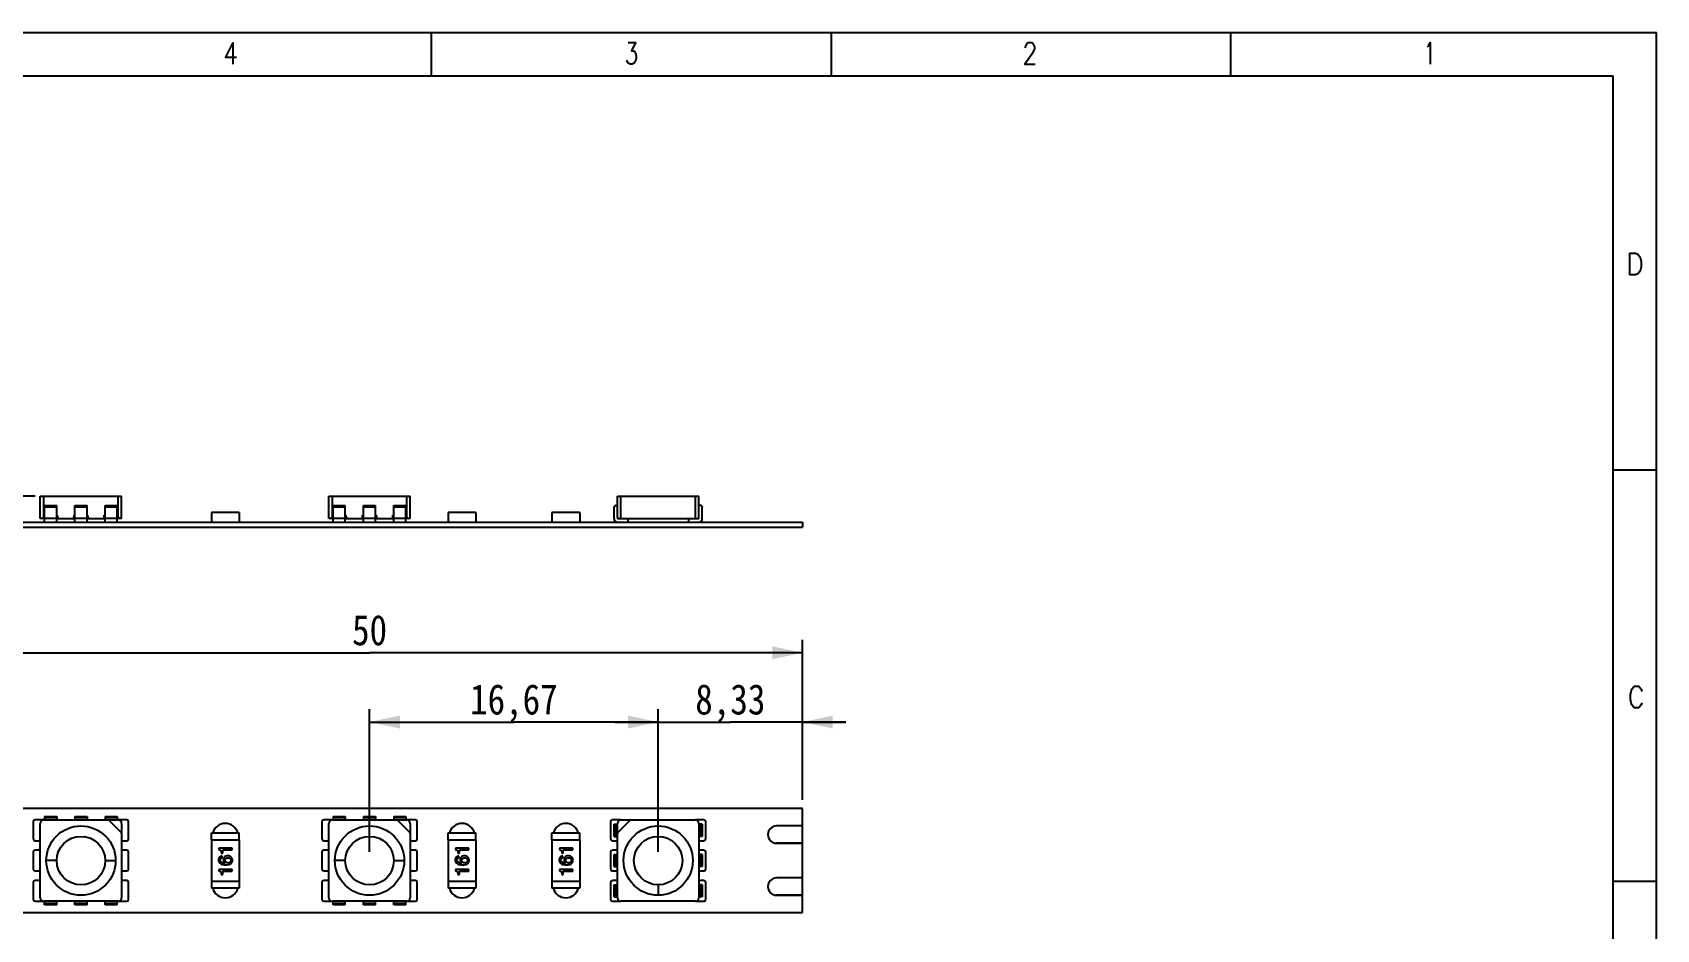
# Model space of a CAD drawing. Extents: x 4 to 145, y 3 to 102.
# Drawn here: x 51.2 to 145, y 49.7 to 101.5 of the extents above; entities that cross this region are included whole.
import ezdxf
from ezdxf.enums import TextEntityAlignment as Align

# ---------------------------------------------------------------- set-up
doc = ezdxf.new("R2010")
doc.units = 0
doc.header["$LTSCALE"] = 8.1675
doc.layers.get('0').update_dxf_attribs({"linetype": 'CONTINUOUS'})
for name, color, linetype in [('LED_CHIP_5050_BASE2', 7, 'CONTINUOUS'), ('LED_CHIP_5050_ELETRODE2', 7, 'CONTINUOUS'), ('LED_CHIP_5050_SLICONE2', 7, 'CONTINUOUS'), ('LS-12V-60-W6-5050S4', 7, 'CONTINUOUS'), ('LS-12V-60-W6-5050S9', 7, 'CONTINUOUS'), ('LS-12V-60-W6-5050S_PADS2', 7, 'CONTINUOUS'), ('LS-12V-60-W6-5050S_PLATE2', 7, 'CONTINUOUS'), ('RES_1206_012', 7, 'CONTINUOUS'), ('RES_1206_032', 7, 'CONTINUOUS')]:
    doc.layers.add(name, color=color, linetype=linetype)
doc.styles.get("Standard").update_dxf_attribs({"font": 'SIMHEI.SHX', "width": 0.85})
doc.styles.add('TEXTSTYLE_2', font='TXT.TTF')
doc.dimstyles.get("Standard").update_dxf_attribs({"dimtxt": 2.5, "dimasz": 2.5, "dimexe": 1.25, "dimexo": 0.625, "dimtad": 1, "dimcen": 2.5, "dimazin": 3, "dimtfac": 1, "dimtmove": 0, "dimatfit": 3})

# ---------------------------------------------------------------- blocks, each defined once
blk = doc.blocks.new('_FILLED')
at = {"color": 0, "linetype": 'BYBLOCK'}
blk.add_solid([(0, 0), (-1, 0.214), (-1, -0.214)], dxfattribs=at)
blk = doc.blocks.new('*D1')
at = {"layer": 'LS-12V-60-W6-5050S4', "color": 3}
for p, q in [((45.682, 57.182), (45.682, 66.432)), ((45.682, 65.682), (70.682, 65.682)), ((95.682, 65.682), (70.682, 65.682)), ((95.682, 57.182), (95.682, 66.432))]:
    blk.add_line(p, q, dxfattribs=at)
at = {"layer": 'LS-12V-60-W6-5050S4', "color": 3, "xscale": 1.75, "yscale": 1.75, "zscale": 1.75, "rotation": 180}
blk.add_blockref('_FILLED', (45.682, 65.682), dxfattribs=at)
at = {"layer": 'LS-12V-60-W6-5050S4', "color": 3, "xscale": 1.75, "yscale": 1.75, "zscale": 1.75}
blk.add_blockref('_FILLED', (95.682, 65.682), dxfattribs=at)
at = {"layer": 'LS-12V-60-W6-5050S4', "color": 3, "width": 0.85}
blk.add_text('50', height=1.75, dxfattribs=at).set_placement((70.682, 66.119), align=Align.CENTER)
blk = doc.blocks.new('*D2')
at = {"layer": 'LS-12V-60-W6-5050S4', "color": 3}
for p, q in [((40.682, 74.73), (40.682, 83.655)), ((40.682, 83.655), (40.682, 73.83)), ((51.365, 74.73), (39.932, 74.73)), ((40.682, 70.43), (40.682, 73.83)), ((45.182, 72.93), (39.932, 72.93)), ((40.682, 72.93), (40.682, 70.43))]:
    blk.add_line(p, q, dxfattribs=at)
at = {"layer": 'LS-12V-60-W6-5050S4', "color": 3, "xscale": 1.75, "yscale": 1.75, "zscale": 1.75}
for p, rotation in [((40.682, 74.73), 270), ((40.682, 72.93), 90)]:
    blk.add_blockref('_FILLED', p, dxfattribs=dict(at, rotation=rotation))
at = {"layer": 'LS-12V-60-W6-5050S4', "color": 3, "width": 0.85}
blk.add_text('1,8', height=1.75, rotation=90, dxfattribs=at).set_placement((40.244, 79.193))
blk = doc.blocks.new('*D3')
at = {"layer": 'LS-12V-60-W6-5050S4', "color": 3}
for p, q in [((87.348, 54.182), (87.348, 62.432)), ((95.682, 57.182), (95.682, 62.432)), ((87.348, 61.682), (84.848, 61.682)), ((84.848, 61.682), (91.515, 61.682)), ((98.182, 61.682), (91.515, 61.682)), ((95.682, 61.682), (98.182, 61.682))]:
    blk.add_line(p, q, dxfattribs=at)
at = {"layer": 'LS-12V-60-W6-5050S4', "color": 3, "xscale": 1.75, "yscale": 1.75, "zscale": 1.75}
blk.add_blockref('_FILLED', (87.348, 61.682), dxfattribs=at)
at = {"layer": 'LS-12V-60-W6-5050S4', "color": 3, "xscale": 1.75, "yscale": 1.75, "zscale": 1.75, "rotation": 180}
blk.add_blockref('_FILLED', (95.682, 61.682), dxfattribs=at)
at = {"layer": 'LS-12V-60-W6-5050S4', "color": 3, "width": 0.85}
blk.add_text('8,33', height=1.75, dxfattribs=at).set_placement((91.515, 62.119), align=Align.CENTER)
blk = doc.blocks.new('*D4')
at = {"layer": 'LS-12V-60-W6-5050S4', "color": 3}
for p, q in [((70.682, 54.182), (70.682, 62.432)), ((87.348, 54.182), (87.348, 62.432)), ((70.682, 61.682), (79.015, 61.682)), ((87.348, 61.682), (79.015, 61.682))]:
    blk.add_line(p, q, dxfattribs=at)
at = {"layer": 'LS-12V-60-W6-5050S4', "color": 3, "xscale": 1.75, "yscale": 1.75, "zscale": 1.75, "rotation": 180}
blk.add_blockref('_FILLED', (70.682, 61.682), dxfattribs=at)
at = {"layer": 'LS-12V-60-W6-5050S4', "color": 3, "xscale": 1.75, "yscale": 1.75, "zscale": 1.75}
blk.add_blockref('_FILLED', (87.348, 61.682), dxfattribs=at)
at = {"layer": 'LS-12V-60-W6-5050S4', "color": 3, "width": 0.85}
blk.add_text('16,67', height=1.75, dxfattribs=at).set_placement((79.015, 62.119), align=Align.CENTER)

msp = doc.modelspace()

# ---------------------------------------------------------------- linework, layer by layer
at = {"layer": 'LED_CHIP_5050_BASE2', "color": 7}
for p, q in [((51.665, 73.43), (51.665, 74.73)), ((51.665, 74.73), (56.365, 74.73)), ((51.865, 73.53), (51.865, 74.73)), ((56.165, 73.53), (56.165, 74.73)), ((56.365, 73.43), (56.365, 74.73)), ((68.332, 73.43), (68.332, 74.73)), ((68.332, 74.73), (73.032, 74.73)), ((68.532, 73.53), (68.532, 74.73)), ((72.832, 73.53), (72.832, 74.73)), ((73.032, 73.43), (73.032, 74.73)), ((84.998, 74.73), (89.698, 74.73)), ((84.998, 73.504), (84.998, 74.73)), ((85.198, 73.43), (85.198, 74.73)), ((89.498, 73.43), (89.498, 74.73)), ((51.915, 73.43), (51.665, 73.43)), ((51.865, 73.63), (51.915, 73.63)), ((51.915, 73.53), (51.865, 73.53)), ((52.615, 73.63), (52.665, 73.63)), ((52.665, 73.53), (52.615, 73.53)), ((52.615, 73.43), (53.665, 73.43)), ((52.665, 73.53), (52.665, 73.63)), ((53.615, 73.53), (53.615, 73.63)), ((53.615, 73.63), (53.665, 73.63)), ((53.665, 73.53), (53.615, 73.53)), ((54.365, 73.63), (54.415, 73.63)), ((54.415, 73.53), (54.365, 73.53)), ((54.365, 73.43), (55.415, 73.43)), ((54.415, 73.53), (54.415, 73.63)), ((55.365, 73.53), (55.365, 73.63)), ((55.365, 73.63), (55.415, 73.63)), ((55.415, 73.53), (55.365, 73.53)), ((56.115, 73.63), (56.165, 73.63)), ((56.165, 73.53), (56.115, 73.53)), ((56.365, 73.43), (56.115, 73.43)), ((68.582, 73.43), (68.332, 73.43)), ((68.532, 73.63), (68.582, 73.63)), ((68.582, 73.53), (68.532, 73.53)), ((69.282, 73.63), (69.332, 73.63)), ((69.332, 73.53), (69.282, 73.53)), ((69.282, 73.43), (70.332, 73.43)), ((69.332, 73.53), (69.332, 73.63)), ((70.282, 73.53), (70.282, 73.63)), ((70.282, 73.63), (70.332, 73.63)), ((70.332, 73.53), (70.282, 73.53)), ((71.032, 73.63), (71.082, 73.63)), ((71.082, 73.53), (71.032, 73.53)), ((71.032, 73.43), (72.082, 73.43)), ((71.082, 73.53), (71.082, 73.63)), ((72.032, 73.63), (72.082, 73.63)), ((72.032, 73.53), (72.032, 73.63)), ((72.082, 73.53), (72.032, 73.53)), ((72.782, 73.63), (72.832, 73.63)), ((72.832, 73.53), (72.782, 73.53)), ((73.032, 73.43), (72.782, 73.43)), ((85.025, 73.43), (89.671, 73.43)), ((51.665, 51.532), (51.665, 55.832)), ((51.865, 56.032), (56.165, 56.032)), ((56.336, 55.313), (55.646, 56.003)), ((56.365, 55.832), (56.365, 51.532)), ((68.332, 51.532), (68.332, 55.832)), ((68.532, 56.032), (72.832, 56.032)), ((73.002, 55.313), (72.313, 56.003)), ((73.032, 55.832), (73.032, 51.532)), ((84.998, 51.532), (84.998, 55.832)), ((85.717, 56.003), (85.028, 55.313)), ((85.198, 56.032), (89.498, 56.032)), ((89.698, 55.832), (89.698, 51.532)), ((56.165, 51.332), (51.865, 51.332)), ((72.832, 51.332), (68.532, 51.332)), ((89.498, 51.332), (85.198, 51.332))]:
    msp.add_line(p, q, dxfattribs=at)
for points in [[(89.671, 73.43), (89.681, 73.432), (89.689, 73.439), (89.694, 73.449), (89.697, 73.464), (89.698, 73.481), (89.698, 73.504), (89.698, 74.73)], [(84.998, 73.504), (84.999, 73.481), (85, 73.464), (85.003, 73.449), (85.008, 73.439), (85.015, 73.432), (85.025, 73.43)]]:
    msp.add_lwpolyline(points, dxfattribs=at)
for centre in [(54.015, 53.682), (70.682, 53.682), (87.348, 53.682)]:
    msp.add_circle(centre, 2, dxfattribs=at)
for centre, radius, start, end in [((51.765, 73.53), 0.1, 270, 360), ((52.765, 73.53), 0.1, 180, 270), ((53.515, 73.53), 0.1, 270, 360), ((54.515, 73.53), 0.1, 180, 270), ((55.265, 73.53), 0.1, 270, 360), ((56.265, 73.53), 0.1, 180, 270), ((68.432, 73.53), 0.1, 270, 360), ((69.432, 73.53), 0.1, 180, 270), ((70.182, 73.53), 0.1, 270, 360), ((71.182, 73.53), 0.1, 180, 270), ((71.932, 73.53), 0.1, 270, 360), ((72.932, 73.53), 0.1, 180, 270), ((51.865, 55.832), 0.2, 90, 180), ((55.576, 55.932), 0.1, 44.99712, 90), ((56.165, 55.832), 0.2, 0, 90), ((68.532, 55.832), 0.2, 90, 180), ((72.242, 55.932), 0.1, 44.99712, 90), ((72.832, 55.832), 0.2, 0, 90), ((85.198, 55.832), 0.2, 90, 180), ((85.788, 55.932), 0.1, 90, 134.99712), ((89.498, 55.832), 0.2, 0, 90), ((56.265, 55.243), 0.1, 0, 44.99712), ((72.932, 55.243), 0.1, 0, 44.99712), ((85.098, 55.243), 0.1, 134.99712, 180), ((51.865, 51.532), 0.2, 180, 270), ((56.165, 51.532), 0.2, 270, 360), ((68.532, 51.532), 0.2, 180, 270), ((72.832, 51.532), 0.2, 270, 360), ((85.198, 51.532), 0.2, 180, 270), ((89.498, 51.532), 0.2, 270, 360)]:
    msp.add_arc(centre, radius, start, end, dxfattribs=at)
at = {"layer": 'LED_CHIP_5050_ELETRODE2', "color": 7}
for p, q in [((51.915, 73.23), (51.915, 74.18)), ((51.915, 74.18), (52.615, 74.18)), ((52.615, 74.092), (51.915, 74.092)), ((52.615, 73.23), (52.615, 74.18)), ((53.665, 73.23), (53.665, 74.18)), ((53.665, 74.18), (54.365, 74.18)), ((54.365, 74.092), (53.665, 74.092)), ((54.365, 73.23), (54.365, 74.18)), ((55.415, 73.23), (55.415, 74.18)), ((55.415, 74.18), (56.115, 74.18)), ((56.115, 74.092), (55.415, 74.092)), ((56.115, 73.23), (56.115, 74.18)), ((68.582, 73.23), (68.582, 74.18)), ((68.582, 74.18), (69.282, 74.18)), ((69.282, 74.092), (68.582, 74.092)), ((69.282, 73.23), (69.282, 74.18)), ((70.332, 73.23), (70.332, 74.18)), ((70.332, 74.18), (71.032, 74.18)), ((71.032, 74.092), (70.332, 74.092)), ((71.032, 73.23), (71.032, 74.18)), ((72.082, 73.23), (72.082, 74.18)), ((72.082, 74.18), (72.782, 74.18)), ((72.782, 74.092), (72.082, 74.092)), ((72.782, 73.23), (72.782, 74.18)), ((84.798, 73.43), (84.798, 74.092)), ((84.887, 74.18), (84.998, 74.18)), ((89.81, 74.18), (89.698, 74.18)), ((89.898, 73.43), (89.898, 74.092)), ((52.615, 73.43), (51.915, 73.43)), ((54.365, 73.43), (53.665, 73.43)), ((56.115, 73.43), (55.415, 73.43)), ((69.282, 73.43), (68.582, 73.43)), ((71.032, 73.43), (70.332, 73.43)), ((72.782, 73.43), (72.082, 73.43)), ((85.598, 73.43), (85.598, 73.28)), ((89.098, 73.43), (89.098, 73.28)), ((51.915, 56.232), (51.915, 56.032)), ((51.915, 56.232), (52.615, 56.232)), ((52.615, 56.144), (51.915, 56.144)), ((52.615, 56.232), (52.615, 56.032)), ((53.665, 56.232), (53.665, 56.032)), ((53.665, 56.232), (54.365, 56.232)), ((54.365, 56.144), (53.665, 56.144)), ((54.365, 56.232), (54.365, 56.032)), ((55.415, 56.232), (55.415, 56.032)), ((55.415, 56.232), (56.115, 56.232)), ((56.115, 56.144), (55.415, 56.144)), ((56.115, 56.232), (56.115, 56.032)), ((68.582, 56.232), (68.582, 56.032)), ((68.582, 56.232), (69.282, 56.232)), ((69.282, 56.144), (68.582, 56.144)), ((69.282, 56.232), (69.282, 56.032)), ((70.332, 56.232), (70.332, 56.032)), ((70.332, 56.232), (71.032, 56.232)), ((71.032, 56.144), (70.332, 56.144)), ((71.032, 56.232), (71.032, 56.032)), ((72.082, 56.232), (72.082, 56.032)), ((72.082, 56.232), (72.782, 56.232)), ((72.782, 56.144), (72.082, 56.144)), ((72.782, 56.232), (72.782, 56.032)), ((84.798, 55.782), (84.998, 55.782)), ((84.798, 55.082), (84.798, 55.782)), ((84.887, 55.782), (84.887, 55.082)), ((89.898, 55.782), (89.698, 55.782)), ((89.81, 55.082), (89.81, 55.782)), ((89.898, 55.782), (89.898, 55.082)), ((84.798, 55.082), (84.998, 55.082)), ((89.898, 55.082), (89.698, 55.082)), ((84.798, 54.032), (84.998, 54.032)), ((84.798, 53.332), (84.798, 54.032)), ((84.887, 54.032), (84.887, 53.332)), ((89.898, 54.032), (89.698, 54.032)), ((89.81, 53.332), (89.81, 54.032)), ((89.898, 54.032), (89.898, 53.332)), ((84.798, 53.332), (84.998, 53.332)), ((89.898, 53.332), (89.698, 53.332)), ((84.798, 52.282), (84.998, 52.282)), ((84.798, 51.582), (84.798, 52.282)), ((84.798, 51.582), (84.998, 51.582)), ((84.887, 52.282), (84.887, 51.582)), ((89.898, 52.282), (89.698, 52.282)), ((89.898, 51.582), (89.698, 51.582)), ((89.81, 51.582), (89.81, 52.282)), ((89.898, 52.282), (89.898, 51.582)), ((51.915, 51.132), (51.915, 51.332)), ((51.915, 51.22), (52.615, 51.22)), ((52.615, 51.132), (51.915, 51.132)), ((52.615, 51.132), (52.615, 51.332)), ((53.665, 51.132), (53.665, 51.332)), ((53.665, 51.22), (54.365, 51.22)), ((54.365, 51.132), (53.665, 51.132)), ((54.365, 51.132), (54.365, 51.332)), ((55.415, 51.132), (55.415, 51.332)), ((55.415, 51.22), (56.115, 51.22)), ((56.115, 51.132), (55.415, 51.132)), ((56.115, 51.132), (56.115, 51.332)), ((68.582, 51.132), (68.582, 51.332)), ((68.582, 51.22), (69.282, 51.22)), ((69.282, 51.132), (68.582, 51.132)), ((69.282, 51.132), (69.282, 51.332)), ((70.332, 51.132), (70.332, 51.332)), ((70.332, 51.22), (71.032, 51.22)), ((71.032, 51.132), (70.332, 51.132)), ((71.032, 51.132), (71.032, 51.332)), ((72.082, 51.132), (72.082, 51.332)), ((72.082, 51.22), (72.782, 51.22)), ((72.782, 51.132), (72.082, 51.132)), ((72.782, 51.132), (72.782, 51.332))]:
    msp.add_line(p, q, dxfattribs=at)
for centre, radius, start, end in [((84.887, 74.092), 0.0884, 89.95166, 180.04834), ((89.81, 74.092), 0.0884, 359.95166, 90.04834), ((84.998, 73.43), 0.2, 180, 270), ((85.548, 73.28), 0.05, 285, 360), ((89.148, 73.28), 0.05, 180, 255), ((89.698, 73.43), 0.2, 270, 360)]:
    msp.add_arc(centre, radius, start, end, dxfattribs=at)
at = {"layer": 'LED_CHIP_5050_SLICONE2', "color": 7}
for p, q in [((87.348, 55.082), (87.348, 55.682)), ((52.615, 53.682), (52.015, 53.682)), ((55.415, 53.682), (56.015, 53.682)), ((69.282, 53.682), (68.682, 53.682)), ((72.082, 53.682), (72.682, 53.682)), ((87.348, 52.282), (87.348, 51.682))]:
    msp.add_line(p, q, dxfattribs=at)
for centre, radius in [((54.015, 53.682), 2), ((70.682, 53.682), 2), ((87.348, 53.682), 2), ((54.015, 53.682), 1.4), ((70.682, 53.682), 1.4), ((87.348, 53.682), 1.4)]:
    msp.add_circle(centre, radius, dxfattribs=at)
at = {"layer": 'LS-12V-60-W6-5050S9', "color": 7}
for p, q in [((3.5, 101.5), (145, 101.5)), ((74.25, 99), (74.25, 101.5)), ((97.333, 101.5), (97.333, 99)), ((120.417, 99), (120.417, 101.5)), ((145, 3.5), (145, 101.5)), ((6, 99), (142.5, 99)), ((142.5, 31.125), (142.5, 99)), ((142.5, 76.25), (145, 76.25)), ((142.5, 52.5), (145, 52.5))]:
    msp.add_line(p, q, dxfattribs=at)
at = {"layer": 'LS-12V-60-W6-5050S_PADS2', "color": 7}
for p, q in [((51.265, 55.932), (51.265, 54.932)), ((51.865, 56.032), (51.365, 56.032)), ((56.665, 56.032), (56.165, 56.032)), ((56.765, 54.932), (56.765, 55.932)), ((67.932, 55.932), (67.932, 54.932)), ((68.532, 56.032), (68.032, 56.032)), ((73.332, 56.032), (72.832, 56.032)), ((73.432, 54.932), (73.432, 55.932)), ((84.598, 55.932), (84.598, 54.932)), ((85.198, 56.032), (84.698, 56.032)), ((89.998, 56.032), (89.498, 56.032)), ((90.098, 54.932), (90.098, 55.932)), ((95.682, 55.682), (94.182, 55.682)), ((95.682, 54.682), (95.682, 55.682)), ((51.365, 54.832), (51.665, 54.832)), ((56.365, 54.832), (56.665, 54.832)), ((68.032, 54.832), (68.332, 54.832)), ((73.032, 54.832), (73.332, 54.832)), ((84.698, 54.832), (84.998, 54.832)), ((89.698, 54.832), (89.998, 54.832)), ((94.182, 54.682), (95.682, 54.682)), ((51.265, 54.182), (51.265, 53.182)), ((51.665, 54.282), (51.365, 54.282)), ((56.665, 54.282), (56.365, 54.282)), ((56.765, 53.182), (56.765, 54.182)), ((67.932, 54.182), (67.932, 53.182)), ((68.332, 54.282), (68.032, 54.282)), ((73.332, 54.282), (73.032, 54.282)), ((73.432, 53.182), (73.432, 54.182)), ((84.598, 54.182), (84.598, 53.182)), ((84.998, 54.282), (84.698, 54.282)), ((89.998, 54.282), (89.698, 54.282)), ((90.098, 53.182), (90.098, 54.182)), ((51.365, 53.082), (51.665, 53.082)), ((51.665, 52.532), (51.365, 52.532)), ((56.365, 53.082), (56.665, 53.082)), ((56.665, 52.532), (56.365, 52.532)), ((68.032, 53.082), (68.332, 53.082)), ((68.332, 52.532), (68.032, 52.532)), ((73.032, 53.082), (73.332, 53.082)), ((73.332, 52.532), (73.032, 52.532)), ((84.698, 53.082), (84.998, 53.082)), ((84.998, 52.532), (84.698, 52.532)), ((89.698, 53.082), (89.998, 53.082)), ((89.998, 52.532), (89.698, 52.532)), ((95.682, 52.682), (94.182, 52.682)), ((95.682, 51.682), (95.682, 52.682)), ((51.265, 52.432), (51.265, 51.432)), ((56.765, 51.432), (56.765, 52.432)), ((67.932, 52.432), (67.932, 51.432)), ((73.432, 51.432), (73.432, 52.432)), ((84.598, 52.432), (84.598, 51.432)), ((90.098, 51.432), (90.098, 52.432)), ((94.182, 51.682), (95.682, 51.682)), ((51.365, 51.332), (51.865, 51.332)), ((56.165, 51.332), (56.665, 51.332)), ((68.032, 51.332), (68.532, 51.332)), ((72.832, 51.332), (73.332, 51.332)), ((84.698, 51.332), (85.198, 51.332)), ((89.498, 51.332), (89.998, 51.332))]:
    msp.add_line(p, q, dxfattribs=at)
for centre, radius, start, end in [((51.365, 55.932), 0.1, 90, 180), ((56.665, 55.932), 0.1, 0, 90), ((62.348, 55.082), 0.75, 15.57273, 164.42727), ((68.032, 55.932), 0.1, 90, 180), ((73.332, 55.932), 0.1, 0, 90), ((76.015, 55.082), 0.75, 15.57273, 164.42727), ((82.015, 55.082), 0.75, 15.57273, 164.42727), ((84.698, 55.932), 0.1, 90, 180), ((89.998, 55.932), 0.1, 0, 90), ((94.182, 55.182), 0.5, 90, 270), ((51.365, 54.932), 0.1, 180, 270), ((56.665, 54.932), 0.1, 270, 360), ((68.032, 54.932), 0.1, 180, 270), ((73.332, 54.932), 0.1, 270, 360), ((84.698, 54.932), 0.1, 180, 270), ((89.998, 54.932), 0.1, 270, 360), ((51.365, 54.182), 0.1, 90, 180), ((56.665, 54.182), 0.1, 0, 90), ((68.032, 54.182), 0.1, 90, 180), ((73.332, 54.182), 0.1, 0, 90), ((84.698, 54.182), 0.1, 90, 180), ((89.998, 54.182), 0.1, 0, 90), ((51.365, 53.182), 0.1, 180, 270), ((51.365, 52.432), 0.1, 90, 180), ((56.665, 53.182), 0.1, 270, 360), ((56.665, 52.432), 0.1, 0, 90), ((68.032, 53.182), 0.1, 180, 270), ((68.032, 52.432), 0.1, 90, 180), ((73.332, 53.182), 0.1, 270, 360), ((73.332, 52.432), 0.1, 0, 90), ((84.698, 53.182), 0.1, 180, 270), ((84.698, 52.432), 0.1, 90, 180), ((89.998, 53.182), 0.1, 270, 360), ((89.998, 52.432), 0.1, 0, 90), ((94.182, 52.182), 0.5, 90, 270), ((62.348, 52.282), 0.75, 195.58954, 344.41046), ((76.015, 52.282), 0.75, 195.58954, 344.41046), ((82.015, 52.282), 0.75, 195.58954, 344.41046), ((51.365, 51.432), 0.1, 180, 270), ((56.665, 51.432), 0.1, 270, 360), ((68.032, 51.432), 0.1, 180, 270), ((73.332, 51.432), 0.1, 270, 360), ((84.698, 51.432), 0.1, 180, 270), ((89.998, 51.432), 0.1, 270, 360)]:
    msp.add_arc(centre, radius, start, end, dxfattribs=at)
at = {"layer": 'LS-12V-60-W6-5050S_PLATE2', "color": 7}
for p, q in [((45.682, 73.23), (95.682, 73.23)), ((95.682, 73.23), (95.682, 72.93)), ((45.682, 72.93), (95.682, 72.93)), ((95.682, 56.682), (45.682, 56.682)), ((95.682, 55.682), (95.682, 56.682)), ((51.265, 55.932), (51.265, 54.932)), ((51.865, 56.032), (51.365, 56.032)), ((56.665, 56.032), (56.165, 56.032)), ((56.765, 54.932), (56.765, 55.932)), ((67.932, 55.932), (67.932, 54.932)), ((68.532, 56.032), (68.032, 56.032)), ((73.332, 56.032), (72.832, 56.032)), ((73.432, 54.932), (73.432, 55.932)), ((84.598, 55.932), (84.598, 54.932)), ((85.198, 56.032), (84.698, 56.032)), ((89.998, 56.032), (89.498, 56.032)), ((90.098, 54.932), (90.098, 55.932)), ((95.682, 55.682), (94.182, 55.682)), ((51.365, 54.832), (51.665, 54.832)), ((56.365, 54.832), (56.665, 54.832)), ((68.032, 54.832), (68.332, 54.832)), ((73.032, 54.832), (73.332, 54.832)), ((84.698, 54.832), (84.998, 54.832)), ((89.698, 54.832), (89.998, 54.832)), ((95.682, 54.682), (94.182, 54.682)), ((95.682, 52.682), (95.682, 54.682)), ((51.265, 54.182), (51.265, 53.182)), ((51.665, 54.282), (51.365, 54.282)), ((56.665, 54.282), (56.365, 54.282)), ((56.765, 53.182), (56.765, 54.182)), ((67.932, 54.182), (67.932, 53.182)), ((68.332, 54.282), (68.032, 54.282)), ((73.332, 54.282), (73.032, 54.282)), ((73.432, 53.182), (73.432, 54.182)), ((84.598, 54.182), (84.598, 53.182)), ((84.998, 54.282), (84.698, 54.282)), ((89.998, 54.282), (89.698, 54.282)), ((90.098, 53.182), (90.098, 54.182)), ((51.365, 53.082), (51.665, 53.082)), ((51.665, 52.532), (51.365, 52.532)), ((56.365, 53.082), (56.665, 53.082)), ((56.665, 52.532), (56.365, 52.532)), ((68.032, 53.082), (68.332, 53.082)), ((68.332, 52.532), (68.032, 52.532)), ((73.032, 53.082), (73.332, 53.082)), ((73.332, 52.532), (73.032, 52.532)), ((84.698, 53.082), (84.998, 53.082)), ((84.998, 52.532), (84.698, 52.532)), ((89.698, 53.082), (89.998, 53.082)), ((89.998, 52.532), (89.698, 52.532)), ((95.682, 52.682), (94.182, 52.682)), ((51.265, 52.432), (51.265, 51.432)), ((56.765, 51.432), (56.765, 52.432)), ((67.932, 52.432), (67.932, 51.432)), ((73.432, 51.432), (73.432, 52.432)), ((84.598, 52.432), (84.598, 51.432)), ((90.098, 51.432), (90.098, 52.432)), ((95.682, 51.682), (94.182, 51.682)), ((95.682, 50.682), (95.682, 51.682)), ((45.682, 50.682), (95.682, 50.682)), ((51.365, 51.332), (51.865, 51.332)), ((56.165, 51.332), (56.665, 51.332)), ((68.032, 51.332), (68.532, 51.332)), ((72.832, 51.332), (73.332, 51.332)), ((84.698, 51.332), (85.198, 51.332)), ((89.498, 51.332), (89.998, 51.332))]:
    msp.add_line(p, q, dxfattribs=at)
for centre, radius, start, end in [((51.365, 55.932), 0.1, 90, 180), ((56.665, 55.932), 0.1, 0, 90), ((62.348, 55.082), 0.75, 15.50039, 164.49961), ((68.032, 55.932), 0.1, 90, 180), ((73.332, 55.932), 0.1, 0, 90), ((76.015, 55.082), 0.75, 15.50039, 164.49961), ((82.015, 55.082), 0.75, 15.50039, 164.49961), ((84.698, 55.932), 0.1, 90, 180), ((89.998, 55.932), 0.1, 0, 90), ((94.182, 55.182), 0.5, 90, 270), ((51.365, 54.932), 0.1, 180, 270), ((56.665, 54.932), 0.1, 270, 360), ((68.032, 54.932), 0.1, 180, 270), ((73.332, 54.932), 0.1, 270, 360), ((84.698, 54.932), 0.1, 180, 270), ((89.998, 54.932), 0.1, 270, 360), ((51.365, 54.182), 0.1, 90, 180), ((56.665, 54.182), 0.1, 0, 90), ((68.032, 54.182), 0.1, 90, 180), ((73.332, 54.182), 0.1, 0, 90), ((84.698, 54.182), 0.1, 90, 180), ((89.998, 54.182), 0.1, 0, 90), ((51.365, 53.182), 0.1, 180, 270), ((51.365, 52.432), 0.1, 90, 180), ((56.665, 53.182), 0.1, 270, 360), ((56.665, 52.432), 0.1, 0, 90), ((68.032, 53.182), 0.1, 180, 270), ((68.032, 52.432), 0.1, 90, 180), ((73.332, 53.182), 0.1, 270, 360), ((73.332, 52.432), 0.1, 0, 90), ((84.698, 53.182), 0.1, 180, 270), ((84.698, 52.432), 0.1, 90, 180), ((89.998, 53.182), 0.1, 270, 360), ((89.998, 52.432), 0.1, 0, 90), ((94.182, 52.182), 0.5, 90, 270), ((62.348, 52.282), 0.75, 195.51719, 344.48281), ((76.015, 52.282), 0.75, 195.51719, 344.48281), ((82.015, 52.282), 0.75, 195.51719, 344.48281), ((51.365, 51.432), 0.1, 180, 270), ((56.665, 51.432), 0.1, 270, 360), ((68.032, 51.432), 0.1, 180, 270), ((73.332, 51.432), 0.1, 270, 360), ((84.698, 51.432), 0.1, 180, 270), ((89.998, 51.432), 0.1, 270, 360)]:
    msp.add_arc(centre, radius, start, end, dxfattribs=at)
at = {"layer": 'RES_1206_012', "color": 7}
for p, q in [((61.548, 73.78), (61.548, 73.23)), ((63.148, 73.78), (61.548, 73.78)), ((63.148, 73.78), (63.148, 73.23)), ((76.815, 73.78), (75.215, 73.78)), ((75.215, 73.78), (75.215, 73.23)), ((76.815, 73.78), (76.815, 73.23)), ((82.815, 73.78), (81.215, 73.78)), ((81.215, 73.78), (81.215, 73.23)), ((82.815, 73.78), (82.815, 73.23)), ((61.548, 54.882), (61.548, 55.282)), ((61.548, 55.282), (63.148, 55.282)), ((61.548, 54.882), (63.148, 54.882)), ((63.148, 54.882), (63.148, 55.282)), ((75.215, 55.282), (76.815, 55.282)), ((75.215, 54.882), (75.215, 55.282)), ((75.215, 54.882), (76.815, 54.882)), ((76.815, 54.882), (76.815, 55.282)), ((81.215, 55.282), (82.815, 55.282)), ((81.215, 54.882), (81.215, 55.282)), ((81.215, 54.882), (82.815, 54.882)), ((82.815, 54.882), (82.815, 55.282)), ((61.548, 52.482), (61.548, 52.082)), ((63.148, 52.482), (61.548, 52.482)), ((63.148, 52.082), (61.548, 52.082)), ((63.148, 52.482), (63.148, 52.082)), ((76.815, 52.482), (75.215, 52.482)), ((75.215, 52.482), (75.215, 52.082)), ((76.815, 52.082), (75.215, 52.082)), ((76.815, 52.482), (76.815, 52.082)), ((82.815, 52.482), (81.215, 52.482)), ((81.215, 52.482), (81.215, 52.082)), ((82.815, 52.082), (81.215, 52.082)), ((82.815, 52.482), (82.815, 52.082))]:
    msp.add_line(p, q, dxfattribs=at)
at = {"layer": 'RES_1206_032', "color": 7}
for p, q in [((61.548, 54.882), (61.548, 52.482)), ((61.548, 54.882), (63.148, 54.882)), ((61.975, 54.402), (61.975, 54.32)), ((62.748, 54.402), (61.975, 54.402)), ((62.748, 54.296), (62.748, 54.402)), ((63.148, 54.882), (63.148, 52.482)), ((75.215, 54.882), (76.815, 54.882)), ((75.215, 54.882), (75.215, 52.482)), ((76.415, 54.402), (75.642, 54.402)), ((75.642, 54.402), (75.642, 54.32)), ((76.415, 54.296), (76.415, 54.402)), ((76.815, 54.882), (76.815, 52.482)), ((81.215, 54.882), (82.815, 54.882)), ((81.215, 54.882), (81.215, 52.482)), ((82.415, 54.402), (81.642, 54.402)), ((81.642, 54.402), (81.642, 54.32)), ((82.415, 54.296), (82.415, 54.402)), ((82.815, 54.882), (82.815, 52.482)), ((62.117, 54.113), (62.199, 54.113)), ((62.172, 53.836), (62.172, 53.942)), ((62.199, 54.113), (62.199, 54.296)), ((62.199, 54.296), (62.748, 54.296)), ((75.784, 54.113), (75.866, 54.113)), ((75.838, 53.836), (75.838, 53.942)), ((75.866, 54.296), (76.415, 54.296)), ((75.866, 54.113), (75.866, 54.296)), ((81.784, 54.113), (81.866, 54.113)), ((81.838, 53.836), (81.838, 53.942)), ((81.866, 54.296), (82.415, 54.296)), ((81.866, 54.113), (81.866, 54.296)), ((61.975, 53.171), (61.975, 53.089)), ((62.748, 53.171), (61.975, 53.171)), ((62.117, 52.882), (62.199, 52.882)), ((62.199, 52.882), (62.199, 53.065)), ((62.199, 53.065), (62.748, 53.065)), ((62.748, 53.065), (62.748, 53.171)), ((76.415, 53.171), (75.642, 53.171)), ((75.642, 53.171), (75.642, 53.089)), ((75.784, 52.882), (75.866, 52.882)), ((75.866, 53.065), (76.415, 53.065)), ((75.866, 52.882), (75.866, 53.065)), ((76.415, 53.065), (76.415, 53.171)), ((82.415, 53.171), (81.642, 53.171)), ((81.642, 53.171), (81.642, 53.089)), ((81.784, 52.882), (81.866, 52.882)), ((81.866, 53.065), (82.415, 53.065)), ((81.866, 52.882), (81.866, 53.065)), ((82.415, 53.065), (82.415, 53.171)), ((63.148, 52.482), (61.548, 52.482)), ((76.815, 52.482), (75.215, 52.482)), ((82.815, 52.482), (81.215, 52.482))]:
    msp.add_line(p, q, dxfattribs=at)
for points in [[(61.981, 53.825), (61.969, 53.794), (61.961, 53.758), (61.958, 53.716)], [(61.958, 53.716), (61.963, 53.663), (61.977, 53.617), (61.999, 53.578), (62.029, 53.543), (62.069, 53.511)], [(61.975, 54.32), (62.011, 54.308), (62.041, 54.294), (62.065, 54.278), (62.082, 54.259)], [(62.047, 53.902), (62.02, 53.88), (61.998, 53.854), (61.981, 53.825)], [(62.172, 53.942), (62.134, 53.936), (62.1, 53.927), (62.071, 53.916), (62.047, 53.902)], [(62.056, 53.705), (62.059, 53.735), (62.066, 53.76), (62.078, 53.781), (62.094, 53.799), (62.115, 53.814), (62.14, 53.826), (62.172, 53.836)], [(62.081, 53.628), (62.067, 53.653), (62.058, 53.679), (62.056, 53.705)], [(62.069, 53.511), (62.116, 53.485), (62.172, 53.465), (62.238, 53.45), (62.312, 53.441), (62.396, 53.438)], [(62.153, 53.569), (62.123, 53.586), (62.099, 53.606), (62.081, 53.628)], [(62.082, 54.259), (62.094, 54.239), (62.103, 54.213), (62.11, 54.183), (62.114, 54.15), (62.117, 54.113)], [(62.334, 53.528), (62.291, 53.534), (62.251, 53.541), (62.214, 53.549), (62.182, 53.558), (62.153, 53.569)], [(62.314, 53.89), (62.29, 53.862), (62.271, 53.831), (62.257, 53.797), (62.248, 53.759), (62.245, 53.715)], [(62.245, 53.715), (62.249, 53.671), (62.26, 53.63), (62.277, 53.594), (62.302, 53.56), (62.334, 53.528)], [(62.489, 53.956), (62.435, 53.951), (62.389, 53.938), (62.35, 53.918), (62.314, 53.89)], [(62.343, 53.701), (62.346, 53.734), (62.355, 53.762), (62.369, 53.787), (62.388, 53.808)], [(62.388, 53.586), (62.369, 53.609), (62.355, 53.635), (62.346, 53.665), (62.343, 53.701)], [(62.388, 53.808), (62.411, 53.826), (62.437, 53.839), (62.467, 53.847), (62.501, 53.85)], [(62.502, 53.544), (62.467, 53.547), (62.437, 53.555), (62.411, 53.568), (62.388, 53.586)], [(62.396, 53.438), (62.466, 53.441), (62.528, 53.45), (62.583, 53.464), (62.63, 53.483), (62.67, 53.506)], [(62.687, 53.888), (62.646, 53.917), (62.601, 53.938), (62.55, 53.951), (62.489, 53.956)], [(62.501, 53.85), (62.538, 53.847), (62.57, 53.839), (62.597, 53.826), (62.621, 53.808)], [(62.62, 53.586), (62.596, 53.568), (62.569, 53.555), (62.538, 53.547), (62.502, 53.544)], [(62.667, 53.698), (62.664, 53.663), (62.655, 53.633), (62.64, 53.608), (62.62, 53.586)], [(62.621, 53.808), (62.641, 53.785), (62.656, 53.76), (62.664, 53.732), (62.667, 53.698)], [(62.67, 53.506), (62.705, 53.537), (62.731, 53.571), (62.749, 53.608), (62.761, 53.652), (62.765, 53.703)], [(62.765, 53.703), (62.761, 53.751), (62.751, 53.793), (62.735, 53.829), (62.714, 53.861), (62.687, 53.888)], [(75.648, 53.825), (75.635, 53.794), (75.628, 53.758), (75.625, 53.716)], [(75.625, 53.716), (75.63, 53.663), (75.644, 53.617), (75.665, 53.578), (75.695, 53.543), (75.736, 53.511)], [(75.642, 54.32), (75.677, 54.308), (75.707, 54.294), (75.731, 54.278), (75.749, 54.259)], [(75.713, 53.902), (75.686, 53.88), (75.665, 53.854), (75.648, 53.825)], [(75.838, 53.942), (75.8, 53.936), (75.767, 53.927), (75.738, 53.916), (75.713, 53.902)], [(75.722, 53.705), (75.725, 53.735), (75.733, 53.76), (75.745, 53.781), (75.761, 53.799), (75.781, 53.814), (75.807, 53.826), (75.838, 53.836)], [(75.748, 53.628), (75.733, 53.653), (75.725, 53.679), (75.722, 53.705)], [(75.736, 53.511), (75.783, 53.485), (75.839, 53.465), (75.905, 53.45), (75.979, 53.441), (76.062, 53.438)], [(75.82, 53.569), (75.79, 53.586), (75.766, 53.606), (75.748, 53.628)], [(75.749, 54.259), (75.761, 54.239), (75.77, 54.213), (75.776, 54.183), (75.781, 54.15), (75.784, 54.113)], [(76.001, 53.528), (75.958, 53.534), (75.918, 53.541), (75.881, 53.549), (75.848, 53.558), (75.82, 53.569)], [(75.981, 53.89), (75.957, 53.862), (75.938, 53.831), (75.924, 53.797), (75.915, 53.759), (75.912, 53.715)], [(75.912, 53.715), (75.916, 53.671), (75.927, 53.63), (75.944, 53.594), (75.968, 53.56), (76.001, 53.528)], [(76.155, 53.956), (76.101, 53.951), (76.056, 53.938), (76.016, 53.918), (75.981, 53.89)], [(76.01, 53.701), (76.013, 53.734), (76.022, 53.762), (76.035, 53.787), (76.054, 53.808)], [(76.055, 53.586), (76.035, 53.609), (76.022, 53.635), (76.013, 53.665), (76.01, 53.701)], [(76.054, 53.808), (76.078, 53.826), (76.104, 53.839), (76.134, 53.847), (76.168, 53.85)], [(76.169, 53.544), (76.134, 53.547), (76.104, 53.555), (76.078, 53.568), (76.055, 53.586)], [(76.062, 53.438), (76.132, 53.441), (76.195, 53.45), (76.25, 53.464), (76.297, 53.483), (76.336, 53.506)], [(76.354, 53.888), (76.313, 53.917), (76.268, 53.938), (76.216, 53.951), (76.155, 53.956)], [(76.168, 53.85), (76.205, 53.847), (76.237, 53.839), (76.264, 53.826), (76.287, 53.808)], [(76.287, 53.586), (76.262, 53.568), (76.235, 53.555), (76.205, 53.547), (76.169, 53.544)], [(76.287, 53.808), (76.308, 53.785), (76.322, 53.76), (76.331, 53.732), (76.334, 53.698)], [(76.334, 53.698), (76.331, 53.663), (76.321, 53.633), (76.307, 53.608), (76.287, 53.586)], [(76.336, 53.506), (76.371, 53.537), (76.397, 53.571), (76.416, 53.608), (76.428, 53.652), (76.432, 53.703)], [(76.432, 53.703), (76.428, 53.751), (76.418, 53.793), (76.402, 53.829), (76.381, 53.861), (76.354, 53.888)], [(81.648, 53.825), (81.635, 53.794), (81.628, 53.758), (81.625, 53.716)], [(81.625, 53.716), (81.63, 53.663), (81.644, 53.617), (81.665, 53.578), (81.695, 53.543), (81.736, 53.511)], [(81.642, 54.32), (81.677, 54.308), (81.707, 54.294), (81.731, 54.278), (81.749, 54.259)], [(81.713, 53.902), (81.686, 53.88), (81.665, 53.854), (81.648, 53.825)], [(81.838, 53.942), (81.8, 53.936), (81.767, 53.927), (81.738, 53.916), (81.713, 53.902)], [(81.722, 53.705), (81.725, 53.735), (81.733, 53.76), (81.745, 53.781), (81.761, 53.799), (81.781, 53.814), (81.807, 53.826), (81.838, 53.836)], [(81.748, 53.628), (81.733, 53.653), (81.725, 53.679), (81.722, 53.705)], [(81.736, 53.511), (81.783, 53.485), (81.839, 53.465), (81.905, 53.45), (81.979, 53.441), (82.062, 53.438)], [(81.82, 53.569), (81.79, 53.586), (81.766, 53.606), (81.748, 53.628)], [(81.749, 54.259), (81.761, 54.239), (81.77, 54.213), (81.776, 54.183), (81.781, 54.15), (81.784, 54.113)], [(82.001, 53.528), (81.958, 53.534), (81.918, 53.541), (81.881, 53.549), (81.848, 53.558), (81.82, 53.569)], [(81.981, 53.89), (81.957, 53.862), (81.938, 53.831), (81.924, 53.797), (81.915, 53.759), (81.912, 53.715)], [(81.912, 53.715), (81.916, 53.671), (81.927, 53.63), (81.944, 53.594), (81.968, 53.56), (82.001, 53.528)], [(82.155, 53.956), (82.101, 53.951), (82.056, 53.938), (82.016, 53.918), (81.981, 53.89)], [(82.01, 53.701), (82.013, 53.734), (82.022, 53.762), (82.035, 53.787), (82.054, 53.808)], [(82.055, 53.586), (82.035, 53.609), (82.022, 53.635), (82.013, 53.665), (82.01, 53.701)], [(82.054, 53.808), (82.078, 53.826), (82.104, 53.839), (82.134, 53.847), (82.168, 53.85)], [(82.169, 53.544), (82.134, 53.547), (82.104, 53.555), (82.078, 53.568), (82.055, 53.586)], [(82.062, 53.438), (82.132, 53.441), (82.195, 53.45), (82.25, 53.464), (82.297, 53.483), (82.336, 53.506)], [(82.354, 53.888), (82.313, 53.917), (82.268, 53.938), (82.216, 53.951), (82.155, 53.956)], [(82.168, 53.85), (82.205, 53.847), (82.237, 53.839), (82.264, 53.826), (82.287, 53.808)], [(82.287, 53.586), (82.262, 53.568), (82.235, 53.555), (82.205, 53.547), (82.169, 53.544)], [(82.287, 53.808), (82.308, 53.785), (82.322, 53.76), (82.331, 53.732), (82.334, 53.698)], [(82.334, 53.698), (82.331, 53.663), (82.321, 53.633), (82.307, 53.608), (82.287, 53.586)], [(82.336, 53.506), (82.371, 53.537), (82.397, 53.571), (82.416, 53.608), (82.428, 53.652), (82.432, 53.703)], [(82.432, 53.703), (82.428, 53.751), (82.418, 53.793), (82.402, 53.829), (82.381, 53.861), (82.354, 53.888)], [(61.975, 53.089), (62.011, 53.077), (62.041, 53.063), (62.065, 53.047), (62.082, 53.029)], [(62.082, 53.029), (62.094, 53.008), (62.103, 52.982), (62.11, 52.953), (62.114, 52.919), (62.117, 52.882)], [(75.642, 53.089), (75.677, 53.077), (75.707, 53.063), (75.731, 53.047), (75.749, 53.029)], [(75.749, 53.029), (75.761, 53.008), (75.77, 52.982), (75.776, 52.953), (75.781, 52.919), (75.784, 52.882)], [(81.642, 53.089), (81.677, 53.077), (81.707, 53.063), (81.731, 53.047), (81.749, 53.029)], [(81.749, 53.029), (81.761, 53.008), (81.77, 52.982), (81.776, 52.953), (81.781, 52.919), (81.784, 52.882)]]:
    msp.add_lwpolyline(points, dxfattribs=at)

# ---------------------------------------------------------------- texts
at = {"layer": 'LS-12V-60-W6-5050S9', "color": 7, "style": 'TEXTSTYLE_2', "width": 0.785714}
for s, p in [('4', (63.075, 99.665)), ('2', (109.242, 99.665))]:
    msp.add_text(s, height=1.25, dxfattribs=at).set_placement(p, align=Align.RIGHT)
at = {"layer": 'LS-12V-60-W6-5050S9', "color": 7, "style": 'TEXTSTYLE_2'}
for s, width, p in [('3', 0.714286, (85.425, 99.665)), ('1', 0.571429, (131.591, 99.665)), ('D', 0.904762, (143.25, 87.5))]:
    msp.add_text(s, height=1.25, dxfattribs=dict(at, width=width)).set_placement(p)
at = {"layer": 'LS-12V-60-W6-5050S9', "color": 7, "style": 'TEXTSTYLE_2', "text_generation_flag": 2, "width": 0.833333}
msp.add_text('C', height=1.25, rotation=180, dxfattribs=at).set_placement((144.292, 63.75), align=Align.RIGHT)

# ---------------------------------------------------------------- dimensions: what is measured, and where the dimension line sits
at = {"layer": 'LS-12V-60-W6-5050S4', "color": 3}
for base, p1, p2, angle, picture, middle in [((40.682, 74.73), (45.182, 72.93), (51.365, 74.73), 90, '*D2', (39.369, 81.424)), ((45.682, 65.682), (95.682, 57.182), (45.682, 57.182), 180, '*D1', (69.194, 66.994)), ((87.348, 61.682), (95.682, 57.182), (87.348, 54.182), 180, '*D3', (88.54, 62.994))]:
    dim = msp.add_linear_dim(base=base, p1=p1, p2=p2, angle=angle, dimstyle='Standard', dxfattribs=at)
    dim.commit()
    dim.dimension.update_dxf_attribs({"geometry": picture, "text_midpoint": middle, "dimtype": 128})
dim = msp.add_linear_dim(base=(87.348, 61.682), p1=(70.682, 54.182), p2=(87.348, 54.182), dimstyle='Standard', dxfattribs=at)
dim.commit()
dim.dimension.update_dxf_attribs({"geometry": '*D4', "text_midpoint": (75.296, 62.994), "dimtype": 128})

doc.saveas('drawing.dxf')
